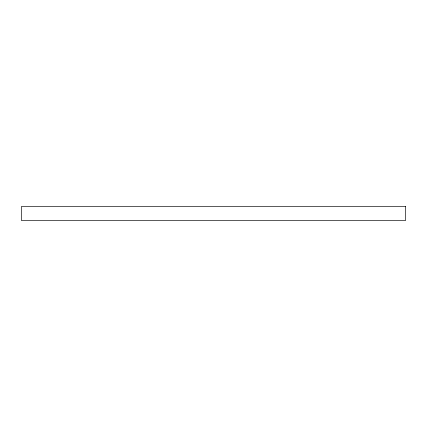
<?xml version="1.0" encoding="UTF-8"?>
<svg xmlns="http://www.w3.org/2000/svg" width="427" height="427" viewBox="0 0 427 427"><rect width="100%" height="100%" fill="white"/><g stroke="black" fill="none" stroke-linecap="round" stroke-linejoin="round"><path stroke-width="0.64" d="M405.65 206.572L21.35 206.572L21.35 220.428L405.65 220.428L405.65 206.572"/></g></svg>
